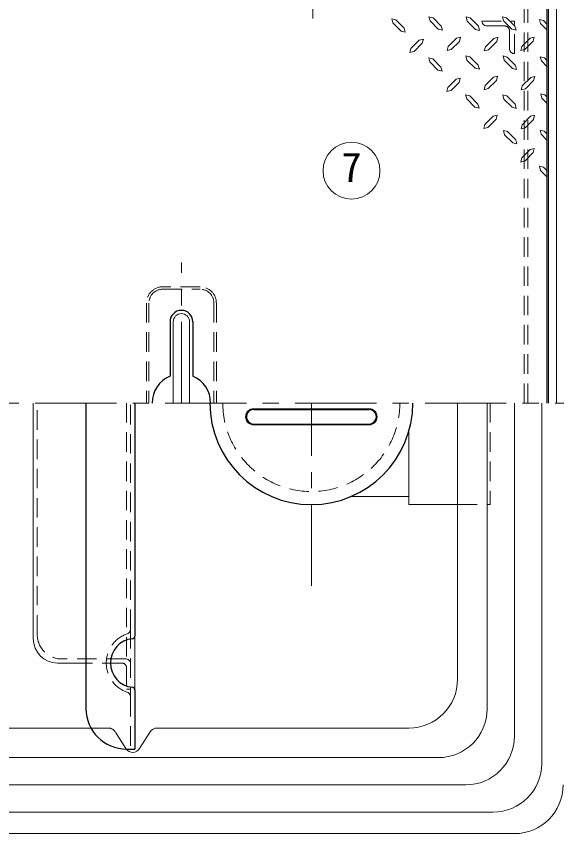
# Model space of a CAD drawing. Units: millimetres at full size, sheet at 1:10; details may follow other scales. Extents: x -2096 to 1954, y -1408 to 1402.
# Drawn here: x -1107 to -775, y 626 to 1128 of the extents above; entities that cross this region are included whole.
import ezdxf
from ezdxf.enums import TextEntityAlignment as Align

# ---------------------------------------------------------------- set-up
doc = ezdxf.new("R2010")
doc.units = ezdxf.units.MM
doc.header["$LTSCALE"] = 10
doc.linetypes.add('CHAIN1', pattern=[8, 5, -1, 1, -1])
doc.linetypes.add('DASHED1', pattern=[1.8, 1.2, -0.6])
doc.layers.add('0-0_ﾚｲﾔ1', color=4, linetype='Continuous', lineweight=9)
doc.styles.add('ＭＳ ゴシック', font='')
doc.styles.get('ＭＳ ゴシック').set_extended_font_data('MS Gothic')

msp = doc.modelspace()

# ---------------------------------------------------------------- linework, layer by layer
at = {"layer": '0-0_ﾚｲﾔ1', "linetype": 'CHAIN1'}
for p, q in [((-924.57, 1127.01), (-924.57, 1157.01)), ((-1005.57, 890.51), (-1005.57, 977.01)), ((-1975.57, 890.51), (-470.57, 890.51)), ((-925.57, 778.01), (-925.57, 890.51))]:
    msp.add_line(p, q, dxfattribs=at)
at = {"layer": '0-0_ﾚｲﾔ1', "linetype": 'DASHED1'}
for p, q in [((-792.27, 890.51), (-792.27, 1151.51)), ((-794.57, 890.51), (-794.57, 1145.51)), ((-1094.32, 748.01), (-1094.32, 890.51)), ((-1039.32, 890.51), (-1039.32, 714.51)), ((-815.57, 890.51), (-815.57, 828.01)), ((-835.57, 828.01), (-815.57, 828.01)), ((-1036.82, 751.37), (-1036.82, 709.65)), ((-1039.82, 733.01), (-1079.32, 733.01)), ((-1042.32, 730.51), (-1064.32, 730.51)), ((-1039.32, 714.51), (-1036.82, 714.51)), ((-1061.25, 690.51), (-1050.57, 690.51)), ((-1039.8, 677.84), (-1046.35, 688.18))]:
    msp.add_line(p, q, dxfattribs=at)
at = {"layer": '0-0_ﾚｲﾔ1', "color": 7, "lineweight": 18}
for p, q in [((-774.57, 890.51), (-774.57, 1151.51)), ((-779.57, 890.51), (-779.57, 1146.51)), ((-1010.57, 940.51), (-1010.57, 890.51)), ((-1000.57, 940.51), (-1000.57, 890.51)), ((-835.57, 720.51), (-835.57, 890.51)), ((-1409.89, 690.51), (-1061.25, 690.51)), ((-1020.57, 690.51), (-865.57, 690.51)), ((-1024.8, 688.18), (-1031.35, 677.84)), ((-800.57, 625.51), (-1670.57, 625.51))]:
    msp.add_line(p, q, dxfattribs=at)
at = {"layer": '0-0_ﾚｲﾔ1', "color": 5, "lineweight": 25}
for p, q in [((-780.57, 1145.51), (-780.57, 890.51)), ((-1012.57, 940.51), (-1012.57, 907.09)), ((-998.57, 940.51), (-998.57, 907.09)), ((-1064.32, 890.51), (-1064.32, 702.51)), ((-1034.32, 890.51), (-1034.32, 746.94)), ((-961.07, 886.51), (-890.07, 886.51)), ((-961.07, 877.51), (-890.07, 877.51)), ((-1034.32, 714.08), (-1034.32, 677.51)), ((-1039.32, 677.51), (-1034.32, 677.51))]:
    msp.add_line(p, q, dxfattribs=at)
at = {"layer": '0-0_ﾚｲﾔ1'}
for p, q in [((-875.43, 1124.38), (-876.07, 1126.95)), ((-873.58, 1126.31), (-876.07, 1126.95)), ((-852.53, 1125.58), (-853.17, 1128.15)), ((-850.68, 1127.51), (-853.17, 1128.15)), ((-850.68, 1127.51), (-845.62, 1122.37)), ((-829.63, 1125.5), (-830.27, 1128.07)), ((-827.78, 1127.43), (-830.27, 1128.07)), ((-827.78, 1127.43), (-822.72, 1122.29)), ((-807.21, 1125.66), (-807.85, 1128.23)), ((-805.36, 1127.59), (-807.85, 1128.23)), ((-805.36, 1127.59), (-800.3, 1122.45)), ((-875.43, 1124.38), (-870.37, 1119.31)), ((-873.58, 1126.31), (-868.52, 1121.16)), ((-852.53, 1125.58), (-847.47, 1120.52)), ((-845.62, 1122.37), (-844.9, 1119.88)), ((-829.63, 1125.5), (-824.57, 1120.44)), ((-822.72, 1122.29), (-821.99, 1119.8)), ((-807.21, 1125.66), (-802.15, 1120.6)), ((-800.3, 1122.45), (-799.57, 1119.96)), ((-782.62, 1125.9), (-785.19, 1126.55)), ((-784.47, 1123.97), (-785.19, 1126.55)), ((-784.47, 1123.97), (-780.57, 1120.08)), ((-782.62, 1125.9), (-780.57, 1123.56)), ((-867.8, 1118.67), (-870.37, 1119.31)), ((-868.52, 1121.16), (-867.8, 1118.67)), ((-844.9, 1119.88), (-847.47, 1120.52)), ((-821.99, 1119.8), (-824.57, 1120.44)), ((-799.57, 1119.96), (-802.15, 1120.6)), ((-862.33, 1106.78), (-857.27, 1111.84)), ((-839.43, 1107.98), (-834.37, 1113.05)), ((-816.53, 1107.9), (-811.47, 1112.97)), ((-794.11, 1108.06), (-789.05, 1113.13)), ((-864.26, 1108.63), (-864.91, 1106.14)), ((-862.33, 1106.78), (-864.91, 1106.14)), ((-841.36, 1109.83), (-842, 1107.34)), ((-839.43, 1107.98), (-842, 1107.34)), ((-818.46, 1109.75), (-819.1, 1107.26)), ((-816.53, 1107.9), (-819.1, 1107.26)), ((-796.04, 1109.91), (-796.68, 1107.42)), ((-794.11, 1108.06), (-796.68, 1107.42)), ((-852.69, 1100.35), (-853.33, 1102.92)), ((-850.84, 1102.28), (-853.33, 1102.92)), ((-850.84, 1102.28), (-845.78, 1097.14)), ((-829.79, 1101.56), (-830.43, 1104.13)), ((-827.94, 1103.48), (-830.43, 1104.13)), ((-829.79, 1101.56), (-824.73, 1096.49)), ((-827.94, 1103.48), (-822.88, 1098.34)), ((-806.89, 1101.47), (-807.53, 1104.05)), ((-805.04, 1103.4), (-807.53, 1104.05)), ((-806.89, 1101.47), (-801.82, 1096.41)), ((-805.04, 1103.4), (-799.98, 1098.26)), ((-782.14, 1102.92), (-784.71, 1103.56)), ((-783.99, 1100.99), (-784.71, 1103.56)), ((-782.14, 1102.92), (-780.57, 1101.35)), ((-852.69, 1100.35), (-847.63, 1095.29)), ((-845.78, 1097.14), (-845.06, 1094.64)), ((-822.16, 1095.85), (-824.73, 1096.49)), ((-822.88, 1098.34), (-822.16, 1095.85)), ((-799.25, 1095.77), (-801.82, 1096.41)), ((-799.98, 1098.26), (-799.25, 1095.77)), ((-783.99, 1100.99), (-780.57, 1097.58)), ((-845.06, 1094.64), (-847.63, 1095.29)), ((-839.59, 1082.75), (-834.53, 1087.81)), ((-816.69, 1083.96), (-811.63, 1089.02)), ((-793.79, 1083.88), (-788.73, 1088.94)), ((-841.52, 1084.6), (-842.16, 1082.11)), ((-839.59, 1082.75), (-842.16, 1082.11)), ((-818.62, 1085.81), (-819.26, 1083.31)), ((-816.69, 1083.96), (-819.26, 1083.31)), ((-795.72, 1085.72), (-796.36, 1083.23)), ((-793.79, 1083.88), (-796.36, 1083.23)), ((-829.95, 1077.61), (-830.59, 1080.18)), ((-828.1, 1079.54), (-830.59, 1080.18)), ((-829.95, 1077.61), (-824.89, 1072.55)), ((-828.1, 1079.54), (-823.04, 1074.39)), ((-807.05, 1077.53), (-807.69, 1080.1)), ((-805.2, 1079.46), (-807.69, 1080.1)), ((-807.05, 1077.53), (-801.99, 1072.47)), ((-805.2, 1079.46), (-800.14, 1074.31)), ((-781.82, 1080.1), (-784.39, 1080.74)), ((-783.74, 1078.17), (-784.39, 1080.74)), ((-783.74, 1078.17), (-780.57, 1075)), ((-781.82, 1080.1), (-780.57, 1078.85)), ((-822.32, 1071.9), (-824.89, 1072.55)), ((-823.04, 1074.39), (-822.32, 1071.9)), ((-799.41, 1071.82), (-801.99, 1072.47)), ((-800.14, 1074.31), (-799.41, 1071.82)), ((-818.78, 1061.86), (-819.42, 1059.37)), ((-816.85, 1060.01), (-811.79, 1065.07)), ((-795.88, 1061.78), (-796.52, 1059.29)), ((-793.95, 1059.93), (-788.89, 1064.99)), ((-816.85, 1060.01), (-819.42, 1059.37)), ((-804.8, 1057.52), (-807.37, 1058.16)), ((-806.65, 1055.59), (-807.37, 1058.16)), ((-804.8, 1057.52), (-799.74, 1052.46)), ((-793.95, 1059.93), (-796.52, 1059.29)), ((-782.22, 1057.84), (-784.79, 1058.48)), ((-784.07, 1055.91), (-784.79, 1058.48)), ((-782.22, 1057.84), (-780.57, 1056.19)), ((-806.65, 1055.59), (-801.58, 1050.61)), ((-799.74, 1052.46), (-799.01, 1049.89)), ((-784.07, 1055.91), (-780.57, 1052.28)), ((-799.01, 1049.89), (-801.58, 1050.61)), ((-795.96, 1041.37), (-790.9, 1046.43)), ((-795.96, 1041.37), (-796.6, 1038.8)), ((-794.03, 1039.52), (-789.05, 1044.58)), ((-794.03, 1039.52), (-796.6, 1038.8)), ((-782.62, 1035.58), (-785.19, 1036.22)), ((-784.47, 1033.65), (-785.19, 1036.22)), ((-784.47, 1033.65), (-780.57, 1029.6)), ((-782.62, 1035.58), (-780.57, 1033.53)), ((-1096.82, 890.51), (-1096.82, 745.51)), ((-817.36, 702.3), (-817.36, 890.51)), ((-783.78, 668.72), (-783.78, 890.51)), ((-961.07, 887.01), (-890.07, 887.01)), ((-961.07, 877.01), (-890.07, 877.01)), ((-865.57, 873.01), (-865.57, 828.01)), ((-865.57, 833.01), (-901.08, 833.01)), ((-865.57, 828.01), (-835.57, 828.01)), ((-1034.32, 714.08), (-1034.32, 746.94)), ((-1081.82, 730.51), (-1064.32, 730.51)), ((-847.36, 672.3), (-1623.78, 672.3)), ((-813.78, 638.72), (-1657.36, 638.72))]:
    msp.add_line(p, q, dxfattribs=at)
at = {"layer": '0-0_ﾚｲﾔ1', "color": 7, "linetype": 'DASHED1', "lineweight": 18}
for p, q in [((-820.57, 1125.51), (-800.57, 1125.51)), ((-817.57, 1122.51), (-806.57, 1122.51)), ((-800.57, 1105.51), (-800.57, 1125.51)), ((-803.57, 1119.51), (-803.57, 1108.51)), ((-994.07, 962.01), (-1017.07, 962.01)), ((-1017.07, 960.51), (-994.07, 960.51)), ((-1027.07, 952.01), (-1027.07, 890.51)), ((-1025.57, 952.01), (-1025.57, 890.51)), ((-985.57, 952.01), (-985.57, 890.51)), ((-984.07, 952.01), (-984.07, 890.51)), ((-1036.82, 751.37), (-1036.82, 890.51)), ((-1036.82, 709.65), (-1036.82, 677.51))]:
    msp.add_line(p, q, dxfattribs=at)
at = {"layer": '0-0_ﾚｲﾔ1', "color": 3, "lineweight": 18}
for p, q in [((-800.57, 685.51), (-800.57, 890.51)), ((-830.57, 655.51), (-1640.57, 655.51))]:
    msp.add_line(p, q, dxfattribs=at)
at = {"layer": '0-0_ﾚｲﾔ1'}
for points in [[(-864.26, 1108.63), (-859.12, 1113.77), (-856.63, 1114.41), (-857.27, 1111.84)], [(-841.36, 1109.83), (-836.22, 1114.97), (-833.73, 1115.62), (-834.37, 1113.05)], [(-818.46, 1109.75), (-813.32, 1114.89), (-810.82, 1115.54), (-811.47, 1112.97)], [(-796.04, 1109.91), (-790.9, 1115.06), (-788.41, 1115.7), (-789.05, 1113.13)], [(-818.62, 1085.81), (-813.48, 1090.95), (-810.99, 1091.59), (-811.63, 1089.02)], [(-795.72, 1085.72), (-790.57, 1090.87), (-788.08, 1091.51), (-788.73, 1088.94)], [(-841.52, 1084.6), (-836.38, 1089.74), (-833.89, 1090.39), (-834.53, 1087.81)], [(-818.78, 1061.86), (-813.64, 1067), (-811.15, 1067.64), (-811.79, 1065.07)], [(-795.88, 1061.78), (-790.74, 1066.92), (-788.24, 1067.56), (-788.89, 1064.99)], [(-790.9, 1046.43), (-788.32, 1047.15), (-789.05, 1044.58)]]:
    msp.add_lwpolyline(points, dxfattribs=at)
at = {"layer": '0-0_ﾚｲﾔ1', "color": 7, "lineweight": 18}
msp.add_circle((-900.86, 1033.43), 17.5, dxfattribs=at)
at = {"layer": '0-0_ﾚｲﾔ1', "color": 7, "linetype": 'DASHED1', "lineweight": 18}
for centre, radius, start, end in [((-817.57, 1125.51), 3, 180, 270), ((-806.57, 1119.51), 3, 0, 90), ((-800.57, 1108.51), 3, 180, 270), ((-1017.07, 952.01), 10, 90, 180), ((-994.07, 952.01), 10, 0, 90), ((-1017.07, 952.01), 8.5, 90, 180), ((-994.07, 952.01), 8.5, 0, 90), ((-925.57, 890.51), 54.5, 180, 360), ((-1039.82, 751.37), 3, 288.553, 360), ((-1032.82, 730.51), 19, 108.553, 251.447), ((-1039.82, 709.65), 3, 0, 71.447)]:
    msp.add_arc(centre, radius, start, end, dxfattribs=at)
at = {"layer": '0-0_ﾚｲﾔ1', "color": 5, "lineweight": 25}
for centre, radius, start, end in [((-1005.57, 940.51), 7, 0, 180), ((-1005.57, 890.51), 18, 112.8854, 180), ((-1005.57, 890.51), 18, 360, 67.1146), ((-925.57, 890.51), 62.5, 180, 360), ((-961.07, 882.01), 4.5, 90, 270), ((-890.07, 882.01), 4.5, 270, 90), ((-1034.32, 730.51), 15, 95.2159, 264.7841), ((-1035.82, 746.94), 1.5, 275.2159, 0), ((-1035.82, 714.08), 1.5, 0, 84.7841), ((-1039.32, 702.51), 25, 180, 270)]:
    msp.add_arc(centre, radius, start, end, dxfattribs=at)
at = {"layer": '0-0_ﾚｲﾔ1', "color": 7, "lineweight": 18}
for centre, radius, start, end in [((-1005.57, 940.51), 5, 0, 180), ((-865.57, 720.51), 30, 270, 0), ((-1020.57, 685.51), 5, 90, 147.6665), ((-1035.57, 680.51), 5, 216.8519, 327.6665), ((-800.57, 655.51), 30, 270, 0)]:
    msp.add_arc(centre, radius, start, end, dxfattribs=at)
at = {"layer": '0-0_ﾚｲﾔ1'}
for centre, radius, start, end in [((-961.07, 882.01), 5, 90, 270), ((-890.07, 882.01), 5, 270, 90), ((-1081.82, 745.51), 15, 180, 270), ((-847.36, 702.3), 30, 270, 0), ((-813.78, 668.72), 30, 270, 0)]:
    msp.add_arc(centre, radius, start, end, dxfattribs=at)
at = {"layer": '0-0_ﾚｲﾔ1', "linetype": 'DASHED1'}
for centre, radius, start, end in [((-1079.32, 748.01), 15, 180, 270), ((-1042.32, 727.51), 3, 0, 90), ((-1039.82, 730.01), 3, 0, 90), ((-1050.57, 685.51), 5, 32.3335, 90), ((-1035.57, 680.51), 5, 212.3335, 216.8519)]:
    msp.add_arc(centre, radius, start, end, dxfattribs=at)
at = {"layer": '0-0_ﾚｲﾔ1', "color": 3, "lineweight": 18}
msp.add_arc((-830.57, 685.51), 30, 270, 0, dxfattribs=at)

# ---------------------------------------------------------------- texts
at = {"layer": '0-0_ﾚｲﾔ1', "color": 7, "style": 'ＭＳ ゴシック'}
msp.add_text('7', height=18.33, dxfattribs=at).set_placement((-907.11, 1020.93), align=Align.BOTTOM_LEFT)

doc.saveas('drawing.dxf')
